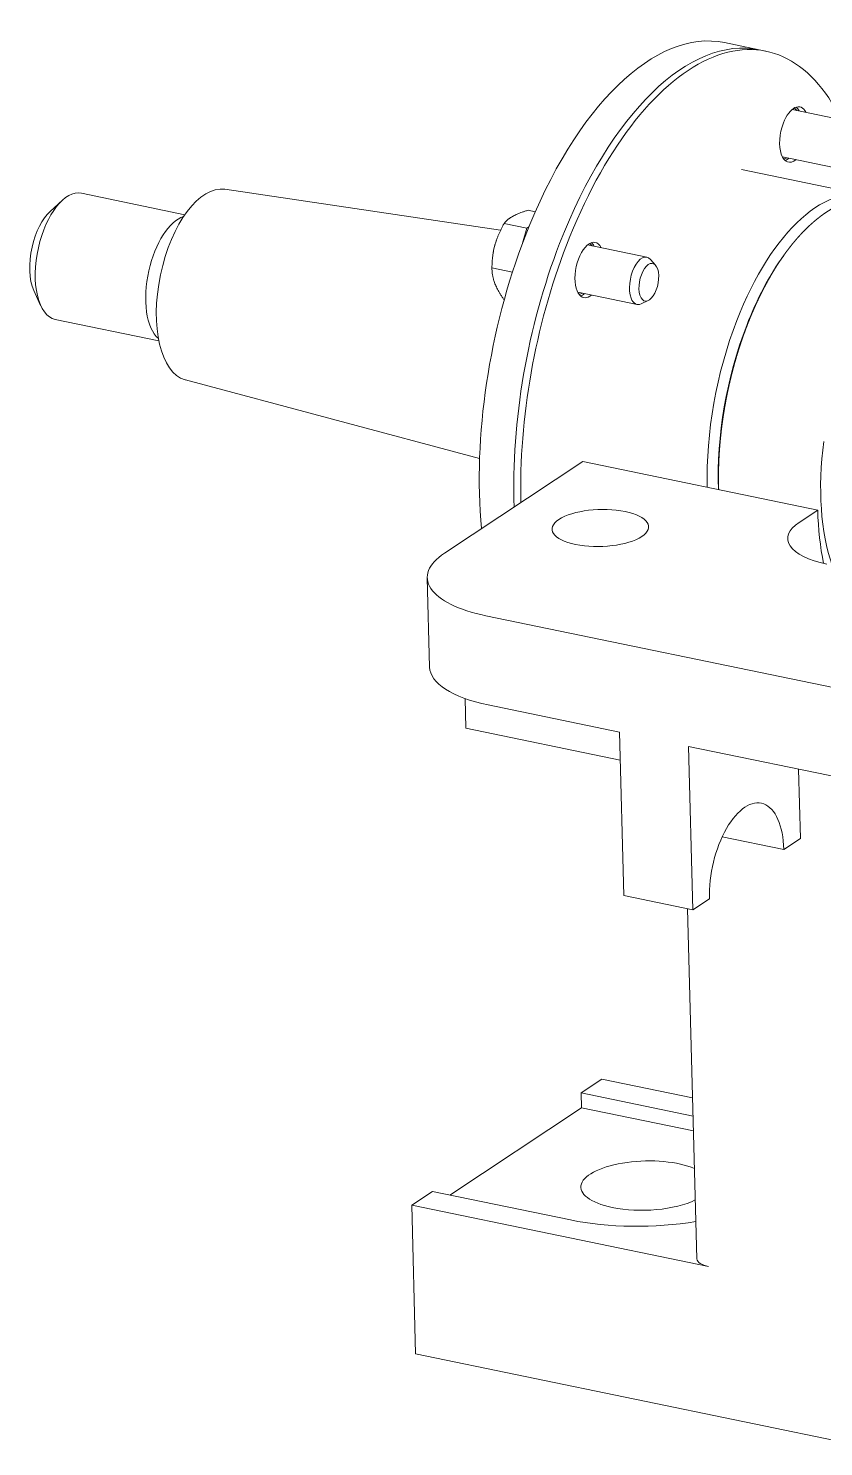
# Model space of a CAD drawing. Header units: millimetres. Extents: x 5133 to 6360, y 1254 to 2395.
# Drawn here: x 5556.2 to 5599.7, y 2012.5 to 2090 of the extents above; entities that cross this region are included whole.
import ezdxf

# ---------------------------------------------------------------- set-up
doc = ezdxf.new("R2010")
doc.units = ezdxf.units.MM
doc.layers.add('AM_VIS', color=7, linetype='Continuous', lineweight=50)

# ---------------------------------------------------------------- blocks, each defined once
blk = doc.blocks.new('A$C76A057C1')
at = {"layer": 'AM_VIS', "color": 5, "lineweight": 20}
for p, q in [((-85.59, -5.269), (-87.305, -4.914)), ((-85.59, -5.269), (-85.247, -5.34)), ((-83.943, -8.234), (-80.995, -8.844)), ((-80.287, -12.493), (-86.462, -11.216)), ((-84.429, -10.585), (-81.481, -11.194)), ((-114.115, -13.462), (-119.26, -12.398)), ((-112.13, -12.2), (-98.428, -14.227)), ((-120.814, -13.299), (-120.201, -12.744)), ((-96.706, -13.314), (-97.067, -13.24)), ((-97.135, -14.127), (-98.254, -13.896)), ((-97.135, -14.127), (-97.024, -14.066)), ((-98.629, -14.707), (-98.605, -14.642)), ((-97.339, -14.871), (-97.135, -14.127)), ((-94.113, -14.964), (-91.165, -15.574)), ((-98.861, -16.108), (-97.842, -16.319)), ((-98.847, -15.758), (-98.853, -15.88)), ((-90.73, -15.971), (-90.987, -15.682)), ((-121.625, -17.221), (-121.283, -17.974)), ((-94.599, -17.314), (-91.651, -17.924)), ((-98.246, -17.673), (-98.28, -17.666)), ((-91.094, -17.731), (-91.445, -17.894)), ((-115.411, -19.729), (-120.556, -18.665)), ((-114.09, -21.675), (-99.472, -25.579)), ((-101.222, -30.281), (-94.34, -25.727)), ((-82.675, -28.139), (-94.34, -25.727)), ((-83.6, -28.751), (-82.675, -28.139)), ((-101.958, -35.937), (-102.074, -31.503)), ((-58.334, -41.828), (-99.158, -33.385)), ((-100.196, -37.5), (-100.157, -38.973)), ((-99.042, -37.818), (-92.523, -39.166)), ((-92.487, -40.56), (-100.157, -38.973)), ((-92.523, -39.166), (-92.31, -47.285)), ((-88.879, -47.995), (-89.093, -39.876)), ((-89.093, -39.876), (-68.166, -44.203)), ((-83.628, -41.006), (-83.537, -44.46)), ((-84.359, -45.003), (-87.42, -44.37)), ((-83.537, -44.46), (-84.359, -45.003)), ((-88.879, -47.995), (-92.31, -47.285)), ((-88.057, -47.451), (-88.879, -47.995)), ((-89.137, -47.941), (-88.678, -65.341)), ((-94.423, -57.093), (-93.396, -56.413)), ((-88.889, -57.345), (-93.396, -56.413)), ((-94.423, -57.093), (-88.865, -58.242)), ((-94.404, -57.832), (-94.423, -57.093)), ((-100.954, -62.166), (-94.404, -57.832)), ((-88.846, -58.981), (-94.404, -57.832)), ((-102.847, -62.667), (-101.82, -61.987)), ((-94.958, -63.406), (-101.82, -61.987)), ((-102.652, -70.056), (-102.847, -62.667)), ((-102.847, -62.667), (-88.095, -65.718)), ((-80.353, -74.667), (-102.652, -70.056))]:
    blk.add_line(p, q, dxfattribs=at)
for centre, major_axis, ratio, start_param, end_param in [((-90.748, -21.562), (3.443, 16.648), 0.482663, 0, 1.237523), ((-89.033, -21.917), (3.443, 16.648), 0.482663, 0, 1.237523), ((-89.033, -21.917), (3.443, 16.648), 0.482663, 0, 1.237523), ((-88.689, -21.988), (3.443, 16.648), 0.482663, 5.726108, 7.520708), ((-83.845, -9.48), (0.284, 1.371), 0.482663, 5.742086, 7.520708), ((-84.188, -9.409), (0.263, 1.273), 0.482663, 5.888394, 6.146679), ((-84.188, -9.409), (0.284, 1.371), 0.482663, 5.742086, 6.020972), ((-83.845, -9.48), (0.284, 1.371), 0.482663, 1.237523, 3.682692), ((-84.188, -9.409), (0.263, 1.273), 0.482663, 3.278099, 3.536384), ((-84.188, -9.409), (0.284, 1.371), 0.482663, 3.403806, 3.682692), ((-82.514, -23.265), (2.228, 10.772), 0.482663, 6.204015, 7.520708), ((-119.908, -15.531), (0.648, 3.134), 0.482663, 0, 1.535646), ((-113.047, -16.95), (0.98, 4.74), 0.482663, 0.027559, 3.106442), ((-120.594, -15.39), (0.486, 2.35), 0.482663, 0.58369, 1.535646), ((-114.419, -16.667), (0.648, 3.134), 0.482663, 0.258885, 1.535646), ((-90.748, -21.562), (3.443, 16.648), 0.482663, 1.237523, 2.13507), ((-97.926, -15.401), (0.365, 1.763), 0.482663, 1.268129, 1.873464), ((-94.015, -16.21), (0.284, 1.371), 0.482663, 5.742086, 9.091504), ((-120.594, -15.39), (0.486, 2.35), 0.482663, 1.535646, 2.557903), ((-119.908, -15.531), (0.648, 3.134), 0.482663, 1.535646, 3.141593), ((-89.033, -21.917), (3.443, 16.648), 0.482663, 1.237523, 2.041574), ((-89.033, -21.917), (3.443, 16.648), 0.482663, 1.237523, 2.041574), ((-88.689, -21.988), (3.443, 16.648), 0.482663, 1.237523, 2.022921), ((-94.358, -16.139), (0.263, 1.273), 0.482663, 5.949912, 6.146679), ((-94.358, -16.139), (0.284, 1.371), 0.482663, 5.949912, 6.020972), ((-94.358, -16.139), (0.263, 1.273), 0.482663, 5.888394, 5.949912), ((-94.358, -16.139), (0.284, 1.371), 0.482663, 5.742086, 5.949912), ((-91.408, -16.749), (0.243, 1.175), 0.482663, 5.938313, 8.769694), ((-82.171, -23.336), (2.147, 10.38), 0.482663, 0.818476, 1.237523), ((-91.065, -16.82), (0.193, 0.935), 0.482663, 4.000656, 10.283841), ((-114.419, -16.667), (0.648, 3.134), 0.482663, 1.535646, 2.882707), ((-94.358, -16.139), (0.263, 1.273), 0.482663, 3.278099, 3.536384), ((-94.015, -16.21), (0.284, 1.371), 0.482663, 2.808319, 3.682692), ((-94.358, -16.139), (0.284, 1.371), 0.482663, 3.403806, 3.682692), ((-91.408, -16.749), (0.243, 1.175), 0.482663, 2.486509, 3.486465), ((-82.514, -23.265), (2.228, 10.772), 0.482663, 1.237523, 2.022921), ((-82.171, -23.336), (2.147, 10.38), 0.482663, 1.237523, 2.041332), ((-113.047, -16.95), (0.98, 4.74), 0.482663, 3.106442, 3.114034), ((-77.711, -24.258), (1.898, 9.176), 0.482663, 1.721719, 2.470757), ((-93.475, -29.028), (2.399, 0.063), 0.38262, 4.162708, 10.445893), ((-77.025, -24.4), (2.228, 10.772), 0.482663, 2.022921, 2.30104), ((-80.169, -29.46), (3.999, 0.105), 0.38262, 2.591911, 4.162708), ((-96.077, -31.345), (5.998, 0.158), 0.38262, 2.591911, 4.162708), ((-95.96, -35.779), (5.998, 0.158), 0.38262, 3.141593, 4.162708), ((-86.208, -46.227), (0.729, 3.525), 0.482663, 5.164513, 8.306106), ((-91.241, -61.698), (3.199, 0.084), 0.38262, 0.691253, 4.162708), ((-91.241, -61.698), (3.199, 0.084), 0.38262, 4.162708, 5.591932), ((-91.26, -60.959), (7.198, 0.19), 0.38262, 4.162708, 5.061882), ((-87.479, -65.31), (1.2, 0.032), 0.38262, 3.141593, 4.162708)]:
    blk.add_ellipse(centre, major_axis=major_axis, ratio=ratio, start_param=start_param, end_param=end_param, dxfattribs=at)
blk.add_open_spline([(-87.594, -27.121), (-87.595, -27.101), (-87.6, -26.937), (-87.603, -26.771), (-87.604, -26.605), (-87.604, -26.438), (-87.603, -26.27), (-87.6, -26.101), (-87.595, -25.932), (-87.589, -25.762), (-87.582, -25.593), (-87.573, -25.424), (-87.563, -25.254), (-87.551, -25.084), (-87.537, -24.913), (-87.523, -24.742), (-87.506, -24.571), (-87.489, -24.399), (-87.47, -24.227), (-87.449, -24.055), (-87.427, -23.883), (-87.404, -23.71), (-87.379, -23.538), (-87.353, -23.365), (-87.325, -23.193), (-87.296, -23.021), (-87.265, -22.848), (-87.234, -22.676), (-87.2, -22.504), (-87.166, -22.332), (-87.13, -22.161), (-87.093, -21.991), (-87.054, -21.82), (-87.014, -21.651), (-86.973, -21.481), (-86.931, -21.312), (-86.887, -21.144), (-86.842, -20.976), (-86.796, -20.809), (-86.748, -20.642), (-86.7, -20.476), (-86.65, -20.311), (-86.598, -20.147), (-86.546, -19.983), (-86.492, -19.821), (-86.437, -19.659), (-86.381, -19.498), (-86.324, -19.338), (-86.266, -19.179), (-86.206, -19.021), (-86.146, -18.864), (-86.084, -18.708), (-86.021, -18.553), (-85.957, -18.4), (-85.891, -18.247), (-85.825, -18.096), (-85.758, -17.946), (-85.69, -17.798), (-85.62, -17.651), (-85.55, -17.506), (-85.479, -17.362), (-85.407, -17.219), (-85.333, -17.078), (-85.259, -16.939), (-85.184, -16.801), (-85.108, -16.665), (-85.031, -16.531), (-84.954, -16.398), (-84.875, -16.267), (-84.796, -16.138), (-84.715, -16.009), (-84.633, -15.883), (-84.55, -15.758), (-84.467, -15.635), (-84.382, -15.514), (-84.297, -15.396), (-84.212, -15.279), (-84.125, -15.164), (-84.038, -15.052), (-83.95, -14.941), (-83.861, -14.833), (-83.772, -14.727), (-83.682, -14.623), (-83.591, -14.521), (-83.5, -14.422), (-83.408, -14.325), (-83.316, -14.23), (-83.222, -14.138), (-83.129, -14.048), (-83.034, -13.96), (-82.939, -13.875), (-82.843, -13.791), (-82.747, -13.711), (-82.65, -13.633), (-82.552, -13.557), (-82.454, -13.485), (-82.355, -13.414), (-82.256, -13.347), (-82.157, -13.282), (-82.057, -13.22), (-81.956, -13.16), (-81.855, -13.104), (-81.754, -13.05), (-81.652, -12.999), (-81.549, -12.951), (-81.446, -12.906), (-81.343, -12.864), (-81.24, -12.825), (-81.136, -12.789), (-81.032, -12.756), (-80.952, -12.733), (-80.871, -12.712), (-80.791, -12.693), (-80.711, -12.675), (-80.63, -12.66), (-80.549, -12.646), (-80.469, -12.635), (-80.388, -12.625), (-80.307, -12.618), (-80.226, -12.612), (-80.146, -12.609), (-80.065, -12.607), (-79.985, -12.608), (-79.905, -12.61), (-79.825, -12.615), (-79.745, -12.622), (-79.665, -12.631), (-79.586, -12.642), (-79.507, -12.655), (-79.429, -12.67)], degree=1, knots=[1.964772, 1.964772, 1.966814, 1.983376, 1.999939, 2.016501, 2.033063, 2.049626, 2.066188, 2.08275, 2.099312, 2.115706, 2.132099, 2.148492, 2.164885, 2.181278, 2.197671, 2.214064, 2.230457, 2.24685, 2.263243, 2.279636, 2.29603, 2.312423, 2.328816, 2.345209, 2.361602, 2.377995, 2.394388, 2.410781, 2.427174, 2.443513, 2.459851, 2.47619, 2.492528, 2.508866, 2.525205, 2.541543, 2.557882, 2.57422, 2.590559, 2.606897, 2.623235, 2.639574, 2.655912, 2.672251, 2.688589, 2.704928, 2.721266, 2.737604, 2.753943, 2.770334, 2.786725, 2.803116, 2.819506, 2.835897, 2.852288, 2.868679, 2.88507, 2.901461, 2.917852, 2.934243, 2.950634, 2.967025, 2.983416, 2.999807, 3.016198, 3.032588, 3.048979, 3.06537, 3.081761, 3.098317, 3.114873, 3.131429, 3.147985, 3.164541, 3.181098, 3.197654, 3.21421, 3.230766, 3.247322, 3.263878, 3.280434, 3.29699, 3.313546, 3.330102, 3.346658, 3.363214, 3.37977, 3.396326, 3.412882, 3.429513, 3.446145, 3.462776, 3.479407, 3.496038, 3.51267, 3.529301, 3.545932, 3.562563, 3.579195, 3.595826, 3.612457, 3.629088, 3.64572, 3.662351, 3.678982, 3.695613, 3.712245, 3.728876, 3.745507, 3.758265, 3.771022, 3.78378, 3.796537, 3.809294, 3.822052, 3.834809, 3.847567, 3.860324, 3.873082, 3.885839, 3.898596, 3.911354, 3.924111, 3.936869, 3.949626, 3.962384, 3.975141, 3.987899, 4.000656, 4.000656], dxfattribs=at)
for points, weights in [([(-97.067, -13.24), (-97.946, -13.509), (-98.254, -13.896)], [1, 1.15455095302, 1]), ([(-98.254, -13.896), (-98.844, -14.943), (-98.861, -16.108)], [1, 1.15455095302, 1]), ([(-98.861, -16.108), (-98.857, -16.828), (-98.28, -17.666)], [1, 1.155, 1])]:
    blk.add_rational_spline(points, weights, degree=2, dxfattribs=at)

msp = doc.modelspace()

# ---------------------------------------------------------------- block references
at = {"color": 5, "lineweight": 20, "xscale": 1.1, "yscale": 1.1, "zscale": 1.1}
msp.add_blockref('A$C76A057C1', (5690.29728, 2094.5892), dxfattribs=at)

doc.saveas('drawing.dxf')
